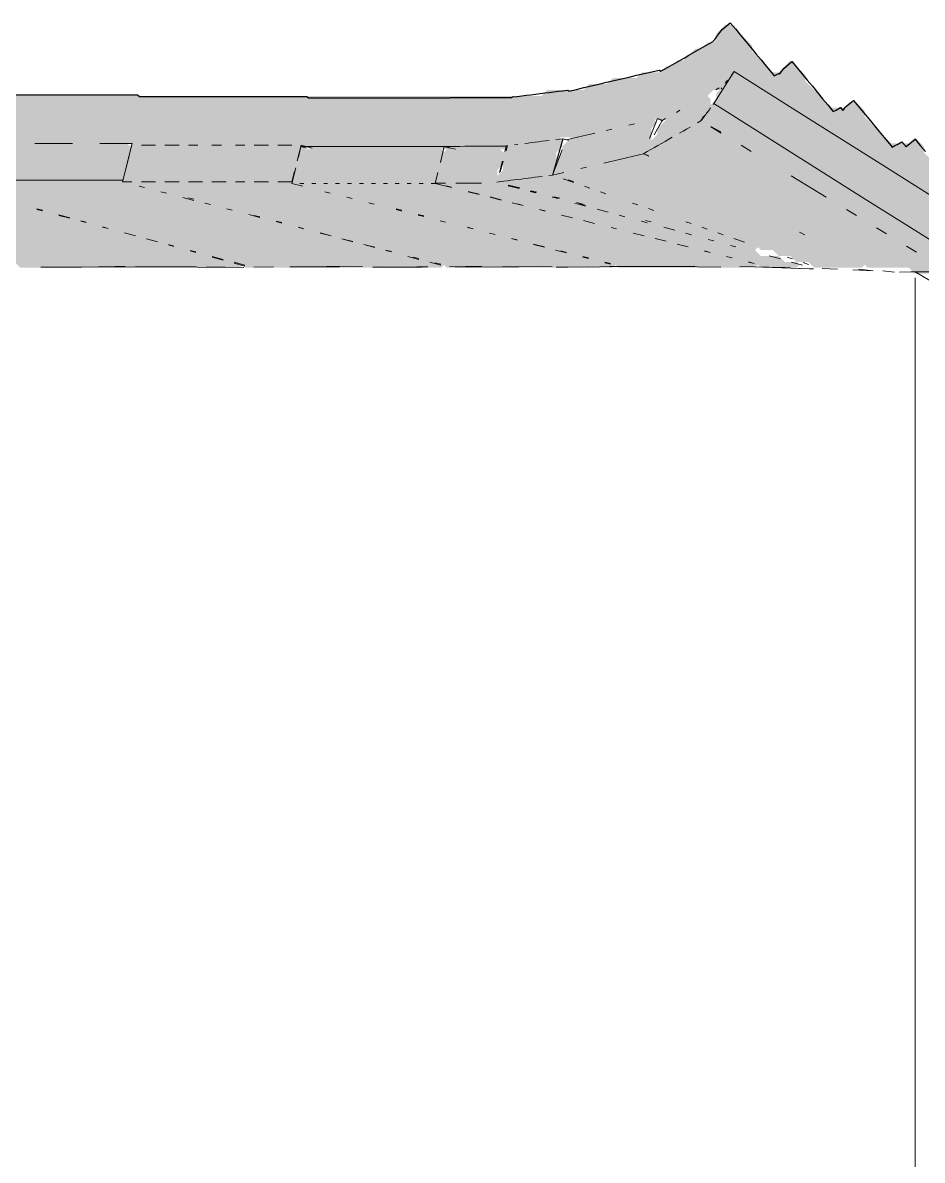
# Model space of a CAD drawing. Header units: millimetres. Extents: x 0 to 84100, y 0 to 59400.
# Drawn here: x 43050 to 44568, y 37327 to 39247 of the extents above; entities that cross this region are included whole.
import ezdxf

# ---------------------------------------------------------------- set-up
doc = ezdxf.new("R2010")
doc.units = ezdxf.units.MM
for name, color, linetype, lineweight in [('09_立面の外形', 7, 'Continuous', 30), ('10_見えがかり', 7, 'Continuous', 13), ('12_見えがかり（ガラス）', 5, 'Continuous', 9)]:
    doc.layers.add(name, color=color, linetype=linetype, lineweight=lineweight)

msp = doc.modelspace()

# ---------------------------------------------------------------- hatches: boundary and pattern name
at = {"layer": '10_見えがかり', "true_color": 0xe9dcc4}
h = msp.add_hatch(color=8, dxfattribs=at)
h.paths.add_polyline_path([(44280.3, 39198.1), (44315.3, 39163.1), (44325.3, 39163.1), (44345.3, 39183.1), (44370.3, 39158.1), (44370.3, 39148.1), (44415.3, 39103.1), (44435.3, 39103.1), (44445.3, 39113.1), (44455.3, 39113.1), (44470.3, 39098.1), (44470.3, 39088.1), (44515.3, 39043.1), (44545.3, 39043.1), (44555.3, 39053.1), (44570.3, 39038.1), (44570.3, 39028.1), (44610.3, 38988.1), (44610.3, 38978.1), (44615.3, 38973.1), (44625.3, 38983.1), (44655.3, 38983.1), (44710.3, 38928.1), (44710.3, 38918.1), (44715.3, 38913.1), (44725.3, 38923.1), (44745.3, 38923.1), (44755.3, 38913.1), (44765.3, 38913.1), (44785.3, 38893.1), (44795.3, 38893.1), (44805.3, 38883.1), (44815.3, 38883.1), (44825.3, 38873.1), (44835.3, 38873.1), (44845.3, 38883.1), (44865.3, 38863.1), (44905.3, 38863.1), (44915.3, 38853.1), (44925.3, 38853.1), (44945.3, 38833.1), (44955.3, 38843.1), (44965.3, 38833.1), (45015.3, 38833.1), (45025.3, 38823.1), (45035.3, 38823.1), (45055.3, 38803.1), (45125.3, 38803.1), (45135.3, 38793.1), (45145.3, 38793.1), (45155.3, 38783.1), (45225.3, 38783.1), (45255.3, 38753.1), (45335.3, 38753.1), (45355.3, 38733.1), (45425.3, 38733.1), (45445.3, 38713.1), (45455.3, 38713.1), (45465.3, 38703.1), (45535.3, 38703.1), (45555.3, 38683.1), (45565.3, 38683.1), (45575.3, 38673.1), (45645.3, 38673.1), (45665.3, 38653.1), (45745.3, 38653.1), (45775.3, 38623.1), (45785.3, 38623.1), (45805.3, 38603.1), (45815.3, 38603.1), (45825.3, 38593.1), (45835.3, 38593.1), (45865.3, 38563.1), (45875.3, 38563.1), (46030.3, 38408.1), (46030.3, 38398.1), (46100.3, 38328.1), (46100.3, 38318.1), (46110.3, 38308.1), (46110.3, 38298.1), (46110.3, 38288.1), (46120.3, 38278.1), (46120.3, 38258.1), (46130.3, 38248.1), (46130.3, 38228.1), (46140.3, 38218.1), (46140.3, 38208.1), (46150.3, 38198.1), (46150.3, 38178.1), (46160.3, 38168.1), (46160.3, 38148.1), (46170.3, 38138.1), (46170.3, 38118.1), (46180.3, 38108.1), (46180.3, 38098.1), (46190.3, 38088.1), (46190.3, 38068.1), (46200.3, 38058.1), (46200.3, 38018.1), (46210.3, 38008.1), (46210.3, 37968.1), (46220.3, 37958.1), (46220.3, 37948.1), (46205.3, 37933.1), (46160.3, 37978.1), (46160.3, 37988.1), (46115.3, 38033.1), (46110.3, 38028.1), (46110.3, 38008.1), (46105.3, 38003.1), (46095.3, 38003.1), (46050.3, 38048.1), (46050.3, 38058.1), (46005.3, 38103.1), (46000.3, 38098.1), (46000.3, 38088.1), (46010.3, 38078.1), (46010.3, 38068.1), (46005.3, 38063.1), (45995.3, 38063.1), (45940.3, 38118.1), (45940.3, 38128.1), (45905.3, 38163.1), (45900.3, 38158.1), (45900.3, 38148.1), (45910.3, 38138.1), (45895.3, 38123.1), (45880.3, 38138.1), (45830.3, 38188.1), (45830.3, 38198.1), (45795.3, 38233.1), (45790.3, 38228.1), (45790.3, 38218.1), (45800.3, 38208.1), (45800.3, 38198.1), (45795.3, 38193.1), (45785.3, 38193.1), (45770.3, 38208.1), (45720.3, 38258.1), (45720.3, 38268.1), (45695.3, 38293.1), (45690.3, 38288.1), (45690.3, 38278.1), (45700.3, 38268.1), (45695.3, 38263.1), (45675.3, 38263.1), (45660.3, 38278.1), (45600.3, 38338.1), (45600.3, 38348.1), (45585.3, 38363.1), (45580.3, 38358.1), (45580.3, 38348.1), (45590.3, 38338.1), (45590.3, 38328.1), (45585.3, 38323.1), (45575.3, 38333.1), (45565.3, 38333.1), (45550.3, 38348.1), (45495.3, 38403.1), (45490.3, 38408.1), (45490.3, 38418.1), (45485.3, 38423.1), (45480.3, 38418.1), (45480.3, 38408.1), (45490.3, 38398.1), (45485.3, 38393.1), (45475.3, 38393.1), (45465.3, 38403.1), (45455.3, 38403.1), (45440.3, 38418.1), (45395.3, 38463.1), (45385.3, 38463.1), (45375.3, 38453.1), (45365.3, 38463.1), (45355.3, 38463.1), (45330.3, 38488.1), (45325.3, 38493.1), (45285.3, 38533.1), (45275.3, 38523.1), (45265.3, 38523.1), (45255.3, 38533.1), (45245.3, 38533.1), (45185.3, 38593.1), (45175.3, 38593.1), (45165.3, 38583.1), (45145.3, 38603.1), (45135.3, 38603.1), (45115.3, 38623.1), (45105.3, 38623.1), (45100.3, 38628.1), (45100.3, 38638.1), (45075.3, 38663.1), (45065.3, 38653.1), (45055.3, 38653.1), (45035.3, 38673.1), (45025.3, 38673.1), (45005.3, 38693.1), (44995.3, 38693.1), (44990.3, 38698.1), (44990.3, 38708.1), (44975.3, 38723.1), (44945.3, 38723.1), (44925.3, 38743.1), (44915.3, 38743.1), (44905.3, 38753.1), (44895.3, 38753.1), (44865.3, 38783.1), (44855.3, 38783.1), (44845.3, 38793.1), (44835.3, 38793.1), (44825.3, 38803.1), (44815.3, 38803.1), (44795.3, 38823.1), (44785.3, 38823.1), (44765.3, 38843.1), (44755.3, 38843.1), (44735.3, 38863.1), (44725.3, 38863.1), (44715.3, 38873.1), (44705.3, 38873.1), (44685.3, 38893.1), (44675.3, 38893.1), (44655.3, 38913.1), (44645.3, 38913.1), (44635.3, 38923.1), (44625.3, 38923.1), (44605.3, 38943.1), (44595.3, 38943.1), (44575.3, 38963.1), (44565.3, 38963.1), (44555.3, 38973.1), (44545.3, 38973.1), (44525.3, 38993.1), (44515.3, 38993.1), (44495.3, 39013.1), (44485.3, 39013.1), (44465.3, 39033.1), (44455.3, 39033.1), (44445.3, 39043.1), (44435.3, 39043.1), (44415.3, 39063.1), (44405.3, 39063.1), (44385.3, 39083.1), (44375.3, 39083.1), (44365.3, 39093.1), (44355.3, 39093.1), (44335.3, 39113.1), (44325.3, 39113.1), (44305.3, 39133.1), (44295.3, 39133.1), (44275.3, 39153.1), (44265.3, 39153.1), (44255.3, 39163.1), (44245.3, 39163.1), (44240.3, 39158.1), (44240.3, 39148.1), (44225.3, 39133.1), (44215.3, 39133.1), (44205.3, 39123.1), (44195.3, 39123.1), (44185.3, 39113.1), (44175.3, 39113.1), (44155.3, 39093.1), (44145.3, 39093.1), (44135.3, 39083.1), (44095.3, 39083.1), (44085.3, 39073.1), (44055.3, 39073.1), (44045.3, 39063.1), (44015.3, 39063.1), (44005.3, 39053.1), (43945.3, 39053.1), (43935.3, 39043.1), (43875.3, 39043.1), (43865.3, 39033.1), (43535.3, 39033.1), (43525.3, 39043.1), (42125.3, 39043.1), (42115.3, 39053.1), (41175.3, 39053.1), (41145.3, 39083.1), (41135.3, 39083.1), (41100.3, 39118.1), (41100.3, 39128.1), (41105.3, 39133.1), (42535.3, 39133.1), (42545.3, 39123.1), (43925.3, 39123.1), (43935.3, 39133.1), (43995.3, 39133.1), (44005.3, 39143.1), (44035.3, 39143.1), (44045.3, 39153.1), (44085.3, 39153.1), (44095.3, 39163.1), (44125.3, 39163.1), (44135.3, 39173.1), (44145.3, 39173.1), (44155.3, 39183.1), (44165.3, 39183.1), (44185.3, 39203.1), (44195.3, 39203.1), (44205.3, 39213.1), (44215.3, 39213.1), (44220.3, 39218.1), (44220.3, 39228.1), (44235.3, 39243.1), (44245.3, 39243.1), (44280.3, 39208.1)])
h.paths.add_polyline_path([(45820.3, 38548.1), (45840.3, 38528.1), (45900.3, 38468.1), (45900.3, 38458.1), (45925.3, 38433.1), (45935.3, 38433.1), (45985.3, 38383.1), (45995.3, 38373.1), (46000.3, 38378.1), (45990.3, 38388.1), (45990.3, 38398.1), (45930.3, 38458.1), (45930.3, 38468.1), (45875.3, 38523.1), (45865.3, 38523.1), (45855.3, 38533.1), (45845.3, 38533.1), (45825.3, 38553.1)], flags=0)
h.paths.add_polyline_path([(45755.3, 38553.1), (45750.3, 38548.1), (45750.3, 38538.1), (45775.3, 38513.1), (45785.3, 38513.1), (45885.3, 38413.1), (45895.3, 38403.1), (45900.3, 38408.1), (45890.3, 38418.1), (45890.3, 38428.1), (45765.3, 38553.1)], flags=0)
h.paths.add_polyline_path([(45690.3, 38548.1), (45785.3, 38453.1), (45790.3, 38458.1), (45695.3, 38553.1)], flags=0)
h.paths.add_polyline_path([(45685.3, 38553.1), (45690.3, 38558.1), (45685.3, 38563.1), (45675.3, 38563.1), (45655.3, 38583.1), (45645.3, 38583.1), (45640.3, 38578.1), (45665.3, 38553.1)], flags=0)
at = {"layer": '12_見えがかり（ガラス）', "true_color": 0xdce9f2}
for points in [[(44255.3, 39163.1), (44265.3, 39153.1), (44275.3, 39153.1), (44295.3, 39133.1), (44305.3, 39133.1), (44325.3, 39113.1), (44335.3, 39113.1), (44355.3, 39093.1), (44365.3, 39093.1), (44375.3, 39083.1), (44385.3, 39083.1), (44405.3, 39063.1), (44415.3, 39063.1), (44435.3, 39043.1), (44445.3, 39043.1), (44455.3, 39033.1), (44465.3, 39033.1), (44485.3, 39013.1), (44495.3, 39013.1), (44515.3, 38993.1), (44525.3, 38993.1), (44545.3, 38973.1), (44555.3, 38973.1), (44565.3, 38963.1), (44575.3, 38963.1), (44595.3, 38943.1), (44605.3, 38943.1), (44625.3, 38923.1), (44635.3, 38923.1), (44645.3, 38913.1), (44655.3, 38913.1), (44675.3, 38893.1), (44685.3, 38893.1), (44705.3, 38873.1), (44715.3, 38873.1), (44725.3, 38863.1), (44735.3, 38863.1), (44755.3, 38843.1), (44765.3, 38843.1), (44785.3, 38823.1), (44795.3, 38823.1), (44815.3, 38803.1), (44825.3, 38803.1), (44835.3, 38793.1), (44845.3, 38793.1), (44865.3, 38773.1), (44875.3, 38773.1), (44895.3, 38753.1), (44905.3, 38753.1), (44915.3, 38743.1), (44925.3, 38743.1), (44945.3, 38723.1), (44955.3, 38723.1), (44975.3, 38703.1), (44985.3, 38703.1), (44995.3, 38693.1), (45005.3, 38693.1), (45025.3, 38673.1), (45035.3, 38673.1), (45055.3, 38653.1), (45065.3, 38653.1), (45085.3, 38633.1), (45095.3, 38633.1), (45105.3, 38623.1), (45115.3, 38623.1), (45135.3, 38603.1), (45145.3, 38603.1), (45165.3, 38583.1), (45175.3, 38583.1), (45185.3, 38573.1), (45195.3, 38573.1), (45215.3, 38553.1), (45225.3, 38553.1), (45245.3, 38533.1), (45255.3, 38533.1), (45265.3, 38523.1), (45275.3, 38523.1), (45295.3, 38503.1), (45305.3, 38503.1), (45325.3, 38483.1), (45335.3, 38483.1), (45355.3, 38463.1), (45365.3, 38463.1), (45375.3, 38453.1), (45385.3, 38453.1), (45405.3, 38433.1), (45415.3, 38433.1), (45435.3, 38413.1), (45445.3, 38413.1), (45455.3, 38403.1), (45465.3, 38403.1), (45485.3, 38383.1), (45495.3, 38383.1), (45515.3, 38363.1), (45525.3, 38363.1), (45545.3, 38343.1), (45555.3, 38343.1), (45565.3, 38333.1), (45575.3, 38333.1), (45595.3, 38313.1), (45605.3, 38313.1), (45625.3, 38293.1), (45635.3, 38293.1), (45645.3, 38283.1), (45655.3, 38283.1), (45675.3, 38263.1), (45685.3, 38263.1), (45705.3, 38243.1), (45715.3, 38243.1), (45725.3, 38233.1), (45735.3, 38233.1), (45755.3, 38213.1), (45765.3, 38213.1), (45785.3, 38193.1), (45795.3, 38193.1), (45815.3, 38173.1), (45825.3, 38173.1), (45835.3, 38163.1), (45845.3, 38163.1), (45865.3, 38143.1), (45875.3, 38143.1), (45895.3, 38123.1), (45905.3, 38123.1), (45915.3, 38113.1), (45925.3, 38113.1), (45945.3, 38093.1), (45955.3, 38093.1), (45975.3, 38073.1), (45985.3, 38073.1), (45995.3, 38063.1), (46005.3, 38063.1), (46025.3, 38043.1), (46035.3, 38043.1), (46055.3, 38023.1), (46065.3, 38023.1), (46085.3, 38003.1), (46095.3, 38003.1), (46105.3, 37993.1), (46115.3, 37993.1), (46135.3, 37973.1), (46145.3, 37973.1), (46165.3, 37953.1), (46175.3, 37953.1), (46185.3, 37943.1), (46195.3, 37943.1), (46215.3, 37923.1), (46225.3, 37923.1), (46230.3, 37918.1), (46230.3, 37888.1), (46220.3, 37878.1), (46220.3, 37858.1), (46215.3, 37853.1), (46205.3, 37853.1), (46185.3, 37873.1), (46175.3, 37873.1), (46165.3, 37883.1), (46155.3, 37883.1), (46135.3, 37903.1), (46125.3, 37903.1), (46115.3, 37913.1), (46105.3, 37913.1), (46085.3, 37933.1), (46075.3, 37933.1), (46065.3, 37943.1), (46055.3, 37943.1), (46035.3, 37963.1), (46025.3, 37963.1), (46015.3, 37973.1), (46005.3, 37973.1), (45985.3, 37993.1), (45975.3, 37993.1), (45955.3, 38013.1), (45945.3, 38013.1), (45935.3, 38023.1), (45925.3, 38023.1), (45905.3, 38043.1), (45895.3, 38043.1), (45885.3, 38053.1), (45875.3, 38053.1), (45855.3, 38073.1), (45845.3, 38073.1), (45835.3, 38083.1), (45825.3, 38083.1), (45805.3, 38103.1), (45795.3, 38103.1), (45785.3, 38113.1), (45775.3, 38113.1), (45755.3, 38133.1), (45745.3, 38133.1), (45725.3, 38153.1), (45715.3, 38153.1), (45705.3, 38163.1), (45695.3, 38163.1), (45675.3, 38183.1), (45665.3, 38183.1), (45655.3, 38193.1), (45645.3, 38193.1), (45625.3, 38213.1), (45615.3, 38213.1), (45605.3, 38223.1), (45595.3, 38223.1), (45575.3, 38243.1), (45565.3, 38243.1), (45555.3, 38253.1), (45545.3, 38253.1), (45525.3, 38273.1), (45515.3, 38273.1), (45495.3, 38293.1), (45485.3, 38293.1), (45475.3, 38303.1), (45465.3, 38303.1), (45445.3, 38323.1), (45435.3, 38323.1), (45425.3, 38333.1), (45415.3, 38333.1), (45395.3, 38353.1), (45385.3, 38353.1), (45375.3, 38363.1), (45365.3, 38363.1), (45345.3, 38383.1), (45335.3, 38383.1), (45315.3, 38403.1), (45305.3, 38403.1), (45295.3, 38413.1), (45285.3, 38413.1), (45265.3, 38433.1), (45255.3, 38433.1), (45245.3, 38443.1), (45235.3, 38443.1), (45215.3, 38463.1), (45205.3, 38463.1), (45185.3, 38483.1), (45175.3, 38483.1), (45165.3, 38493.1), (45155.3, 38493.1), (45135.3, 38513.1), (45125.3, 38513.1), (45105.3, 38533.1), (45095.3, 38533.1), (45085.3, 38543.1), (45075.3, 38543.1), (45055.3, 38563.1), (45045.3, 38563.1), (45025.3, 38583.1), (45015.3, 38583.1), (44995.3, 38603.1), (44985.3, 38603.1), (44975.3, 38613.1), (44965.3, 38613.1), (44945.3, 38633.1), (44935.3, 38633.1), (44915.3, 38653.1), (44905.3, 38653.1), (44895.3, 38663.1), (44885.3, 38663.1), (44865.3, 38683.1), (44855.3, 38683.1), (44835.3, 38703.1), (44825.3, 38703.1), (44815.3, 38713.1), (44805.3, 38713.1), (44785.3, 38733.1), (44775.3, 38733.1), (44755.3, 38753.1), (44745.3, 38753.1), (44735.3, 38763.1), (44725.3, 38763.1), (44705.3, 38783.1), (44695.3, 38783.1), (44675.3, 38803.1), (44665.3, 38803.1), (44655.3, 38813.1), (44645.3, 38813.1), (44635.3, 38823.1), (44615.3, 38823.1), (44605.3, 38833.1), (44595.3, 38833.1), (44575.3, 38853.1), (44565.3, 38853.1), (44555.3, 38863.1), (44545.3, 38863.1), (44525.3, 38883.1), (44515.3, 38883.1), (44505.3, 38893.1), (44495.3, 38893.1), (44475.3, 38913.1), (44465.3, 38913.1), (44455.3, 38923.1), (44445.3, 38923.1), (44425.3, 38943.1), (44415.3, 38943.1), (44395.3, 38963.1), (44385.3, 38963.1), (44375.3, 38973.1), (44365.3, 38973.1), (44345.3, 38993.1), (44335.3, 38993.1), (44325.3, 39003.1), (44315.3, 39003.1), (44295.3, 39023.1), (44285.3, 39023.1), (44275.3, 39033.1), (44265.3, 39033.1), (44245.3, 39053.1), (44235.3, 39053.1), (44225.3, 39063.1), (44215.3, 39063.1), (44200.3, 39078.1), (44200.3, 39098.1), (44220.3, 39118.1), (44220.3, 39128.1), (44240.3, 39148.1), (44240.3, 39158.1), (44245.3, 39163.1)], [(44205.3, 39123.1), (44210.3, 39118.1), (44210.3, 39108.1), (44200.3, 39098.1), (44200.3, 39078.1), (44215.3, 39063.1), (44225.3, 39063.1), (44235.3, 39053.1), (44245.3, 39053.1), (44265.3, 39033.1), (44275.3, 39033.1), (44285.3, 39023.1), (44295.3, 39023.1), (44315.3, 39003.1), (44325.3, 39003.1), (44335.3, 38993.1), (44345.3, 38993.1), (44365.3, 38973.1), (44375.3, 38973.1), (44385.3, 38963.1), (44395.3, 38963.1), (44415.3, 38943.1), (44425.3, 38943.1), (44445.3, 38923.1), (44455.3, 38923.1), (44465.3, 38913.1), (44475.3, 38913.1), (44495.3, 38893.1), (44505.3, 38893.1), (44515.3, 38883.1), (44525.3, 38883.1), (44545.3, 38863.1), (44555.3, 38863.1), (44565.3, 38853.1), (44575.3, 38853.1), (44595.3, 38833.1), (44605.3, 38833.1), (44610.3, 38828.1), (44605.3, 38823.1), (44555.3, 38823.1), (44545.3, 38833.1), (44475.3, 38833.1), (44465.3, 38843.1), (44455.3, 38843.1), (44445.3, 38853.1), (44435.3, 38853.1), (44425.3, 38863.1), (44415.3, 38863.1), (44405.3, 38873.1), (44395.3, 38873.1), (44385.3, 38883.1), (44375.3, 38883.1), (44365.3, 38893.1), (44355.3, 38893.1), (44345.3, 38903.1), (44335.3, 38903.1), (44325.3, 38913.1), (44315.3, 38913.1), (44305.3, 38923.1), (44295.3, 38923.1), (44285.3, 38933.1), (44275.3, 38933.1), (44265.3, 38943.1), (44255.3, 38943.1), (44245.3, 38953.1), (44235.3, 38953.1), (44225.3, 38963.1), (44215.3, 38963.1), (44205.3, 38973.1), (44195.3, 38973.1), (44185.3, 38983.1), (44175.3, 38983.1), (44165.3, 38993.1), (44155.3, 38993.1), (44145.3, 39003.1), (44135.3, 39003.1), (44125.3, 39013.1), (44115.3, 39013.1), (44100.3, 39028.1), (44100.3, 39038.1), (44120.3, 39058.1), (44120.3, 39068.1), (44145.3, 39093.1), (44155.3, 39093.1), (44175.3, 39113.1), (44185.3, 39113.1), (44195.3, 39123.1)], [(44115.3, 39083.1), (44120.3, 39078.1), (44110.3, 39068.1), (44110.3, 39048.1), (44100.3, 39038.1), (44100.3, 39028.1), (44115.3, 39013.1), (44125.3, 39013.1), (44135.3, 39003.1), (44145.3, 39003.1), (44155.3, 38993.1), (44165.3, 38993.1), (44175.3, 38983.1), (44185.3, 38983.1), (44195.3, 38973.1), (44205.3, 38973.1), (44215.3, 38963.1), (44225.3, 38963.1), (44235.3, 38953.1), (44245.3, 38953.1), (44255.3, 38943.1), (44265.3, 38943.1), (44275.3, 38933.1), (44285.3, 38933.1), (44295.3, 38923.1), (44305.3, 38923.1), (44315.3, 38913.1), (44325.3, 38913.1), (44335.3, 38903.1), (44345.3, 38903.1), (44355.3, 38893.1), (44365.3, 38893.1), (44375.3, 38883.1), (44385.3, 38883.1), (44395.3, 38873.1), (44405.3, 38873.1), (44415.3, 38863.1), (44425.3, 38863.1), (44435.3, 38853.1), (44445.3, 38853.1), (44455.3, 38843.1), (44465.3, 38843.1), (44470.3, 38838.1), (44465.3, 38833.1), (44385.3, 38833.1), (44375.3, 38843.1), (44355.3, 38843.1), (44345.3, 38853.1), (44325.3, 38853.1), (44315.3, 38863.1), (44295.3, 38863.1), (44285.3, 38873.1), (44265.3, 38873.1), (44255.3, 38883.1), (44235.3, 38883.1), (44225.3, 38893.1), (44205.3, 38893.1), (44195.3, 38903.1), (44185.3, 38903.1), (44175.3, 38913.1), (44155.3, 38913.1), (44145.3, 38923.1), (44125.3, 38923.1), (44115.3, 38933.1), (44095.3, 38933.1), (44085.3, 38943.1), (44065.3, 38943.1), (44055.3, 38953.1), (44035.3, 38953.1), (44025.3, 38963.1), (44005.3, 38963.1), (43995.3, 38973.1), (43985.3, 38973.1), (43975.3, 38983.1), (43955.3, 38983.1), (43950.3, 38988.1), (43950.3, 39018.1), (43960.3, 39028.1), (43960.3, 39038.1), (43975.3, 39053.1), (44005.3, 39053.1), (44015.3, 39063.1), (44045.3, 39063.1), (44055.3, 39073.1), (44085.3, 39073.1), (44095.3, 39083.1)], [(42895.3, 39043.1), (42900.3, 39038.1), (42900.3, 39008.1), (42890.3, 38998.1), (42890.3, 38988.1), (42905.3, 38973.1), (42935.3, 38973.1), (42945.3, 38963.1), (42965.3, 38963.1), (42975.3, 38953.1), (43005.3, 38953.1), (43015.3, 38943.1), (43045.3, 38943.1), (43055.3, 38933.1), (43085.3, 38933.1), (43095.3, 38923.1), (43115.3, 38923.1), (43125.3, 38913.1), (43155.3, 38913.1), (43165.3, 38903.1), (43195.3, 38903.1), (43205.3, 38893.1), (43235.3, 38893.1), (43245.3, 38883.1), (43265.3, 38883.1), (43275.3, 38873.1), (43305.3, 38873.1), (43315.3, 38863.1), (43345.3, 38863.1), (43355.3, 38853.1), (43375.3, 38853.1), (43385.3, 38843.1), (43415.3, 38843.1), (43420.3, 38838.1), (43415.3, 38833.1), (43045.3, 38833.1), (43035.3, 38843.1), (43015.3, 38843.1), (43005.3, 38853.1), (42975.3, 38853.1), (42965.3, 38863.1), (42935.3, 38863.1), (42925.3, 38873.1), (42905.3, 38873.1), (42895.3, 38883.1), (42865.3, 38883.1), (42855.3, 38893.1), (42835.3, 38893.1), (42825.3, 38903.1), (42795.3, 38903.1), (42785.3, 38913.1), (42755.3, 38913.1), (42745.3, 38923.1), (42725.3, 38923.1), (42715.3, 38933.1), (42685.3, 38933.1), (42675.3, 38943.1), (42645.3, 38943.1), (42635.3, 38953.1), (42615.3, 38953.1), (42605.3, 38963.1), (42575.3, 38963.1), (42565.3, 38973.1), (42545.3, 38973.1), (42535.3, 38983.1), (42525.3, 38983.1), (42520.3, 38988.1), (42520.3, 39018.1), (42530.3, 39028.1), (42530.3, 39038.1), (42535.3, 39043.1)], [(43225.3, 39043.1), (43230.3, 39038.1), (43230.3, 39008.1), (43220.3, 38998.1), (43220.3, 38978.1), (43225.3, 38973.1), (43255.3, 38973.1), (43265.3, 38963.1), (43285.3, 38963.1), (43295.3, 38953.1), (43325.3, 38953.1), (43335.3, 38943.1), (43365.3, 38943.1), (43375.3, 38933.1), (43405.3, 38933.1), (43415.3, 38923.1), (43445.3, 38923.1), (43455.3, 38913.1), (43485.3, 38913.1), (43495.3, 38903.1), (43525.3, 38903.1), (43535.3, 38893.1), (43565.3, 38893.1), (43575.3, 38883.1), (43595.3, 38883.1), (43605.3, 38873.1), (43635.3, 38873.1), (43645.3, 38863.1), (43675.3, 38863.1), (43685.3, 38853.1), (43715.3, 38853.1), (43725.3, 38843.1), (43755.3, 38843.1), (43760.3, 38838.1), (43755.3, 38833.1), (43425.3, 38833.1), (43415.3, 38843.1), (43385.3, 38843.1), (43375.3, 38853.1), (43355.3, 38853.1), (43345.3, 38863.1), (43315.3, 38863.1), (43305.3, 38873.1), (43275.3, 38873.1), (43265.3, 38883.1), (43245.3, 38883.1), (43235.3, 38893.1), (43205.3, 38893.1), (43195.3, 38903.1), (43165.3, 38903.1), (43155.3, 38913.1), (43125.3, 38913.1), (43115.3, 38923.1), (43095.3, 38923.1), (43085.3, 38933.1), (43055.3, 38933.1), (43045.3, 38943.1), (43015.3, 38943.1), (43005.3, 38953.1), (42975.3, 38953.1), (42965.3, 38963.1), (42945.3, 38963.1), (42935.3, 38973.1), (42905.3, 38973.1), (42890.3, 38988.1), (42890.3, 38998.1), (42900.3, 39008.1), (42900.3, 39038.1), (42905.3, 39043.1)], [(43525.3, 39043.1), (43530.3, 39038.1), (43510.3, 39018.1), (43510.3, 38988.1), (43500.3, 38978.1), (43505.3, 38973.1), (43525.3, 38973.1), (43535.3, 38963.1), (43565.3, 38963.1), (43575.3, 38953.1), (43605.3, 38953.1), (43615.3, 38943.1), (43645.3, 38943.1), (43655.3, 38933.1), (43685.3, 38933.1), (43695.3, 38923.1), (43725.3, 38923.1), (43735.3, 38913.1), (43765.3, 38913.1), (43775.3, 38903.1), (43805.3, 38903.1), (43815.3, 38893.1), (43845.3, 38893.1), (43855.3, 38883.1), (43885.3, 38883.1), (43895.3, 38873.1), (43925.3, 38873.1), (43935.3, 38863.1), (43965.3, 38863.1), (43975.3, 38853.1), (44005.3, 38853.1), (44015.3, 38843.1), (44045.3, 38843.1), (44050.3, 38838.1), (44045.3, 38833.1), (43765.3, 38833.1), (43755.3, 38843.1), (43725.3, 38843.1), (43715.3, 38853.1), (43685.3, 38853.1), (43675.3, 38863.1), (43645.3, 38863.1), (43635.3, 38873.1), (43605.3, 38873.1), (43595.3, 38883.1), (43575.3, 38883.1), (43565.3, 38893.1), (43535.3, 38893.1), (43525.3, 38903.1), (43495.3, 38903.1), (43485.3, 38913.1), (43455.3, 38913.1), (43445.3, 38923.1), (43415.3, 38923.1), (43405.3, 38933.1), (43375.3, 38933.1), (43365.3, 38943.1), (43335.3, 38943.1), (43325.3, 38953.1), (43295.3, 38953.1), (43285.3, 38963.1), (43265.3, 38963.1), (43255.3, 38973.1), (43225.3, 38973.1), (43220.3, 38978.1), (43220.3, 38998.1), (43230.3, 39008.1), (43230.3, 39038.1), (43235.3, 39043.1)], [(43955.3, 39053.1), (43960.3, 39048.1), (43960.3, 39038.1), (43950.3, 39028.1), (43950.3, 38988.1), (43955.3, 38983.1), (43975.3, 38983.1), (43985.3, 38973.1), (43995.3, 38973.1), (44005.3, 38963.1), (44025.3, 38963.1), (44035.3, 38953.1), (44055.3, 38953.1), (44065.3, 38943.1), (44085.3, 38943.1), (44095.3, 38933.1), (44115.3, 38933.1), (44125.3, 38923.1), (44145.3, 38923.1), (44155.3, 38913.1), (44175.3, 38913.1), (44185.3, 38903.1), (44195.3, 38903.1), (44205.3, 38893.1), (44225.3, 38893.1), (44235.3, 38883.1), (44255.3, 38883.1), (44265.3, 38873.1), (44285.3, 38873.1), (44290.3, 38868.1), (44285.3, 38863.1), (44255.3, 38863.1), (44245.3, 38873.1), (44225.3, 38873.1), (44215.3, 38883.1), (44185.3, 38883.1), (44175.3, 38893.1), (44145.3, 38893.1), (44135.3, 38903.1), (44115.3, 38903.1), (44105.3, 38913.1), (44075.3, 38913.1), (44065.3, 38923.1), (44035.3, 38923.1), (44025.3, 38933.1), (44005.3, 38933.1), (43995.3, 38943.1), (43965.3, 38943.1), (43955.3, 38953.1), (43925.3, 38953.1), (43915.3, 38963.1), (43895.3, 38963.1), (43885.3, 38973.1), (43855.3, 38973.1), (43850.3, 38978.1), (43850.3, 38988.1), (43860.3, 38998.1), (43860.3, 39028.1), (43875.3, 39043.1), (43935.3, 39043.1), (43945.3, 39053.1)], [(43755.3, 39033.1), (43760.3, 39028.1), (43760.3, 39018.1), (43750.3, 39008.1), (43750.3, 38978.1), (43755.3, 38973.1), (43775.3, 38973.1), (43785.3, 38963.1), (43815.3, 38963.1), (43825.3, 38953.1), (43855.3, 38953.1), (43865.3, 38943.1), (43895.3, 38943.1), (43905.3, 38933.1), (43925.3, 38933.1), (43935.3, 38923.1), (43965.3, 38923.1), (43975.3, 38913.1), (44005.3, 38913.1), (44015.3, 38903.1), (44045.3, 38903.1), (44055.3, 38893.1), (44085.3, 38893.1), (44095.3, 38883.1), (44125.3, 38883.1), (44135.3, 38873.1), (44165.3, 38873.1), (44175.3, 38863.1), (44205.3, 38863.1), (44215.3, 38853.1), (44245.3, 38853.1), (44255.3, 38843.1), (44285.3, 38843.1), (44290.3, 38838.1), (44285.3, 38833.1), (44055.3, 38833.1), (44045.3, 38843.1), (44015.3, 38843.1), (44005.3, 38853.1), (43975.3, 38853.1), (43965.3, 38863.1), (43935.3, 38863.1), (43925.3, 38873.1), (43895.3, 38873.1), (43885.3, 38883.1), (43855.3, 38883.1), (43845.3, 38893.1), (43815.3, 38893.1), (43805.3, 38903.1), (43775.3, 38903.1), (43765.3, 38913.1), (43735.3, 38913.1), (43725.3, 38923.1), (43695.3, 38923.1), (43685.3, 38933.1), (43655.3, 38933.1), (43645.3, 38943.1), (43615.3, 38943.1), (43605.3, 38953.1), (43575.3, 38953.1), (43565.3, 38963.1), (43535.3, 38963.1), (43525.3, 38973.1), (43505.3, 38973.1), (43500.3, 38978.1), (43510.3, 38988.1), (43510.3, 39018.1), (43525.3, 39033.1)], [(43855.3, 39033.1), (43860.3, 39028.1), (43860.3, 39008.1), (43850.3, 38998.1), (43850.3, 38978.1), (43855.3, 38973.1), (43885.3, 38973.1), (43895.3, 38963.1), (43915.3, 38963.1), (43925.3, 38953.1), (43955.3, 38953.1), (43965.3, 38943.1), (43995.3, 38943.1), (44005.3, 38933.1), (44025.3, 38933.1), (44035.3, 38923.1), (44065.3, 38923.1), (44075.3, 38913.1), (44105.3, 38913.1), (44115.3, 38903.1), (44135.3, 38903.1), (44145.3, 38893.1), (44175.3, 38893.1), (44185.3, 38883.1), (44215.3, 38883.1), (44225.3, 38873.1), (44245.3, 38873.1), (44255.3, 38863.1), (44285.3, 38863.1), (44295.3, 38853.1), (44325.3, 38853.1), (44335.3, 38843.1), (44355.3, 38843.1), (44360.3, 38838.1), (44355.3, 38833.1), (44295.3, 38833.1), (44285.3, 38843.1), (44255.3, 38843.1), (44245.3, 38853.1), (44215.3, 38853.1), (44205.3, 38863.1), (44175.3, 38863.1), (44165.3, 38873.1), (44135.3, 38873.1), (44125.3, 38883.1), (44095.3, 38883.1), (44085.3, 38893.1), (44055.3, 38893.1), (44045.3, 38903.1), (44015.3, 38903.1), (44005.3, 38913.1), (43975.3, 38913.1), (43965.3, 38923.1), (43935.3, 38923.1), (43925.3, 38933.1), (43905.3, 38933.1), (43895.3, 38943.1), (43865.3, 38943.1), (43855.3, 38953.1), (43825.3, 38953.1), (43815.3, 38963.1), (43785.3, 38963.1), (43775.3, 38973.1), (43755.3, 38973.1), (43750.3, 38978.1), (43750.3, 39008.1), (43760.3, 39018.1), (43760.3, 39028.1), (43765.3, 39033.1)]]:
    msp.add_hatch(color=8, dxfattribs=at).paths.add_polyline_path(points)

# ---------------------------------------------------------------- linework, layer by layer
at = {"layer": '09_立面の外形'}
msp.add_lwpolyline([(43024.2, 39125), (43051.5, 39125), (43078.9, 39125), (43133.6, 39125), (43161, 39125), (43188.3, 39125), (43215.7, 39125), (43243.1, 39125), (43246.3, 39122.2), (43267.8, 39122.2), (43291.5, 39122.2), (43315.2, 39122.2), (43338.9, 39122.2), (43410.1, 39122.2), (43433.9, 39122.2), (43457.6, 39122.2), (43481.3, 39122.2), (43528.8, 39122.2), (43531.8, 39119.7), (43549.7, 39119.7), (43569.8, 39119.7), (43589.8, 39119.7), (43609.9, 39119.7), (43630, 39119.7), (43650.1, 39119.7), (43670.2, 39119.7), (43690.3, 39119.7), (43710.3, 39119.7), (43730.4, 39119.8), (43770.9, 39119.8), (43771.3, 39120.3), (43780, 39120.3), (43797.3, 39120.3), (43805.9, 39120.3), (43814.6, 39120.3), (43823.2, 39120.3), (43831.9, 39120.3), (43840.5, 39120.3), (43849.2, 39120.4), (43857.8, 39120.4), (43866.5, 39120.4), (43874.6, 39120.4), (43875.8, 39121.8), (43876.1, 39121.6), (43876.2, 39121.6), (43876.4, 39121.4), (43884.1, 39122.4), (43891.8, 39123.3), (43899.5, 39124.3), (43907.2, 39125.2), (43914.9, 39126.2), (43922.7, 39127.1), (43930.4, 39128.1), (43938.1, 39129), (43953.5, 39131), (43961.2, 39131.9), (43969.2, 39132.9), (43971.1, 39131.3), (43983.8, 39134.2), (43996.5, 39137.2), (44009.2, 39140.2), (44021.9, 39143.1), (44034.6, 39146.1), (44047.4, 39149), (44060.1, 39152), (44072.8, 39155), (44085.5, 39157.9), (44111, 39163.8), (44123.8, 39166.8), (44126.1, 39164.6), (44133.6, 39168.8), (44157.6, 39182.5), (44165.5, 39187), (44173.5, 39191.6), (44181.5, 39196.1), (44189.5, 39200.7), (44197.5, 39205.2), (44213.5, 39214.3), (44214.9, 39215.1), (44215.5, 39215.9), (44217.3, 39218.3), (44219.1, 39220.7), (44220.9, 39223.1), (44222.7, 39225.5), (44224.4, 39227.9), (44226.2, 39230.3), (44228, 39232.7), (44229.8, 39235.1), (44243.6, 39246.6), (44252.3, 39236.1), (44261, 39225.7), (44269.6, 39215.2), (44278.3, 39204.8), (44286.9, 39194.3), (44295.6, 39183.8), (44304.2, 39173.4), (44312.9, 39162.9), (44317.9, 39156.9), (44325.4, 39161.1), (44326.5, 39159.9), (44330.4, 39165.1), (44332.1, 39167.3), (44333.8, 39169.6), (44347.6, 39181.1), (44356.3, 39170.6), (44373.6, 39149.7), (44382.2, 39139.3), (44390.9, 39128.8), (44399.5, 39118.3), (44408.2, 39107.9), (44417.5, 39096.7), (44422.2, 39099.3), (44429.4, 39103.3), (44433.6, 39098.6), (44436.1, 39101.9), (44437.7, 39104.1), (44451.6, 39115.6), (44460.2, 39105.1), (44477.5, 39084.2), (44494.8, 39063.3), (44503.5, 39052.8), (44512.2, 39042.4), (44517, 39036.5), (44519.9, 39038.1), (44526.6, 39041.8), (44533.3, 39045.6), (44540.4, 39037.5), (44555.5, 39050.1), (44564.2, 39039.6), (44572.8, 39029.1)], dxfattribs=at)
at = {"layer": '10_見えがかり'}
for points in [[(43024.2, 39125), (43051.5, 39125), (43078.9, 39125), (43133.6, 39125), (43161, 39125), (43188.3, 39125), (43215.7, 39125), (43243.1, 39125), (43246.3, 39122.2), (43267.8, 39122.2), (43291.5, 39122.2), (43315.2, 39122.2), (43338.9, 39122.2), (43362.7, 39122.2), (43410.1, 39122.2), (43433.9, 39122.2), (43457.6, 39122.2), (43481.3, 39122.2), (43528.8, 39122.2), (43531.8, 39119.7), (43549.7, 39119.7), (43569.8, 39119.7), (43589.8, 39119.7), (43609.9, 39119.7), (43630, 39119.7), (43650.1, 39119.7), (43670.2, 39119.7), (43690.3, 39119.7), (43710.3, 39119.7), (43730.4, 39119.8), (43770.9, 39119.8), (43771.3, 39120.3), (43780, 39120.3), (43788.6, 39120.3), (43797.3, 39120.3), (43805.9, 39120.3), (43814.6, 39120.3), (43823.2, 39120.3), (43831.9, 39120.3), (43840.5, 39120.3), (43849.2, 39120.4), (43857.8, 39120.4), (43866.5, 39120.4), (43874.6, 39120.4), (43875.8, 39121.8), (43876.1, 39121.6), (43876.2, 39121.6), (43876.4, 39121.4), (43884.1, 39122.4), (43891.8, 39123.3), (43899.5, 39124.3), (43907.2, 39125.2), (43914.9, 39126.2), (43922.7, 39127.1), (43930.4, 39128.1), (43938.1, 39129), (43953.5, 39131), (43961.2, 39131.9), (43968.9, 39132.9), (43969.4, 39132.4), (43969.5, 39132.6), (43971.1, 39131.3), (43983.8, 39134.2), (43996.5, 39137.2), (44009.2, 39140.2), (44021.9, 39143.1), (44034.6, 39146.1), (44047.4, 39149), (44060.1, 39152), (44072.8, 39155), (44085.5, 39157.9), (44098.2, 39160.9), (44111, 39163.8), (44123.7, 39166.8), (44124.1, 39166.4), (44124.2, 39166.4), (44126.1, 39164.6), (44133.6, 39168.8), (44157.6, 39182.5), (44165.5, 39187), (44173.5, 39191.6), (44181.5, 39196.1), (44189.5, 39200.7), (44197.5, 39205.2), (44213.5, 39214.3), (44214.9, 39215.1), (44215.5, 39215.9), (44217.3, 39218.3), (44219.1, 39220.7), (44220.9, 39223.1), (44222.7, 39225.5), (44224.4, 39227.9), (44226.2, 39230.3), (44228, 39232.7), (44229.8, 39235.1), (44243.6, 39246.6), (44252.3, 39236.1), (44261, 39225.7), (44269.6, 39215.2), (44278.3, 39204.8), (44286.9, 39194.3), (44295.6, 39183.8), (44304.2, 39173.4), (44312.9, 39162.9), (44317.9, 39156.9), (44325.4, 39161.1), (44326.5, 39159.9), (44327, 39160.5), (44328.7, 39162.8), (44330.4, 39165.1), (44332.1, 39167.3), (44333.8, 39169.6), (44347.6, 39181.1), (44356.3, 39170.6), (44364.9, 39160.2), (44373.6, 39149.7), (44382.2, 39139.3), (44390.9, 39128.8), (44399.5, 39118.3), (44408.2, 39107.9), (44416.9, 39097.4), (44417.5, 39096.7), (44422.2, 39099.3), (44429.4, 39103.3), (44433.6, 39098.6), (44434.5, 39099.8), (44436.1, 39101.9), (44437.7, 39104.1), (44451.6, 39115.6), (44460.2, 39105.1), (44468.9, 39094.7), (44477.5, 39084.2), (44494.8, 39063.3), (44503.5, 39052.8), (44512.2, 39042.4), (44517, 39036.5), (44519.9, 39038.1), (44526.6, 39041.8), (44533.3, 39045.6), (44540.7, 39037.2), (44541.7, 39038.6), (44555.5, 39050.1), (44564.2, 39039.6), (44572.8, 39029.1)], [(43080.3, 38834.2), (43149.4, 38834)], [(43149.4, 38834), (43205, 38835.2)], [(43149.4, 38834), (43266.1, 38834.7)], [(43205, 38835.2), (43222.4, 38835.1)], [(43239.9, 38834.9), (43266.1, 38834.7)], [(43266.1, 38834.7), (43341.9, 38834.7)], [(43266.1, 38834.7), (43422.6, 38833.8)], [(43359.9, 38834.5), (43422.6, 38833.8)], [(43439.3, 38834.1), (43472.6, 38834.7)], [(43500.3, 38834.7), (43528, 38834.7)], [(43528, 38834.7), (43595.8, 38835.6)], [(43528, 38834.7), (43584.1, 38834.5)], [(43623, 38835.1), (43595.8, 38835.6)], [(43640.3, 38834.3), (43668.4, 38834.2)], [(43668.4, 38834.2), (43650.3, 38834.5)], [(43668.4, 38834.2), (43714.8, 38834.6)], [(43668.4, 38834.2), (43723.8, 38834.2)], [(43733.2, 38834.5), (43714.8, 38834.6)], [(43769.7, 38834.5), (43823.5, 38835.8)], [(43780.1, 38834.4), (43886.7, 38835)], [(43859.6, 38835.4), (43886.7, 38835)], [(43886.7, 38835), (43925.5, 38835.1)], [(43925.5, 38835.1), (43943, 38834.8)], [(43949.5, 38834.4), (43969.2, 38834.4)], [(43960.4, 38834.5), (43969.2, 38834.4)], [(43969.2, 38834.4), (44077.4, 38835.5)], [(43969.2, 38834.4), (44003.8, 38835)], [(44077.4, 38835.5), (44039.9, 38835.4)], [(44057.7, 38835.4), (44077.4, 38835.5)], [(44069.3, 38835.3), (44148.5, 38835.4)], [(44077.4, 38835.5), (44094, 38835.8)], [(44148.5, 38835.4), (44120.1, 38835.9)], [(44148.5, 38835.4), (44183.7, 38836.1)], [(44148.5, 38835.4), (44227.4, 38834.1)], [(44259.9, 38835), (44269.5, 38835.1)], [(44269.5, 38835.1), (44299.2, 38834.2)], [(44309, 38834), (44299.2, 38834.2)], [(44299.2, 38834.2), (44336.2, 38833.4)], [(44299.2, 38834.2), (44377.1, 38831.4)], [(44336.2, 38833.4), (44344.4, 38833)], [(44360.7, 38832.2), (44377.1, 38831.4)], [(44377.1, 38831.4), (44384.3, 38831.5)], [(44398.7, 38831.8), (44424.4, 38831)], [(44450.2, 38829.8), (44484.6, 38828.1)], [(44460.6, 38830.9), (44484.6, 38828.1)], [(44501, 38827.8), (44520.7, 38825.7)], [(44555.4, 38826.3), (44529.4, 38825.9)], [(44555.4, 38826.3), (44548.3, 38826.5)], [(44555.4, 38826.3), (44621.6, 38826.4)], [(46215, 37846.1), (44555.4, 38826.3)], [(44555.4, 35199.3), (44555.4, 38816.3)]]:
    msp.add_lwpolyline(points, dxfattribs=at)
at = {"layer": '12_見えがかり（ガラス）'}
for points in [[(44249.9, 39164.3), (44215.9, 39110.2)], [(44247.2, 39160.6), (44245.8, 39158.8)], [(44248.5, 39162.5), (44247.2, 39160.6)], [(44249.9, 39164.3), (44248.5, 39162.5)], [(44375.5, 39085.2), (44249.9, 39164.3)], [(44225.1, 39136.9), (44219.1, 39133.5)], [(44229.5, 39137), (44228.1, 39135.1)], [(44236.3, 39146.1), (44234.9, 39144.2)], [(44237.6, 39147.9), (44236.3, 39146.1)], [(44239, 39149.7), (44237.6, 39147.9)], [(44158.6, 39098.9), (44152.6, 39095.4)], [(44205, 39095.6), (44203.6, 39093.8)], [(44206.4, 39097.4), (44205, 39095.6)], [(44207.7, 39099.2), (44206.4, 39097.4)], [(44209.1, 39101.1), (44207.7, 39099.2)], [(44210.4, 39102.9), (44209.1, 39101.1)], [(44215.9, 39110.2), (44214.5, 39108.3)], [(44341.4, 39031), (44215.9, 39110.2)], [(44082.2, 39076.1), (44072.6, 39073.9)], [(44120.7, 39085.2), (44107.3, 39051.2)], [(44120.9, 39084.9), (44107.4, 39051)], [(44128.4, 39081.6), (44115.1, 39057.6)], [(44129.6, 39081.7), (44120.7, 39085.2)], [(44129.7, 39080.5), (44120.9, 39084.9)], [(44120.9, 39084.9), (44129.9, 39081.4)], [(44134.4, 39085), (44128.4, 39081.6)], [(44194.1, 39081), (44188.1, 39077.6)], [(44198.5, 39089), (44194.1, 39081)], [(44198.5, 39088.9), (44194.1, 39081)], [(44199, 39088.7), (44194.1, 39081)], [(44195.5, 39082.8), (44194.1, 39081)], [(44196.8, 39084.7), (44195.5, 39082.8)], [(44198.2, 39086.5), (44196.8, 39084.7)], [(44199.6, 39088.3), (44198.2, 39086.5)], [(44200.9, 39090.1), (44199.6, 39088.3)], [(44202.3, 39091.9), (44200.9, 39090.1)], [(44203.6, 39093.8), (44202.3, 39091.9)], [(44501, 39006), (44375.5, 39085.2)], [(44005.2, 39058), (43995.6, 39055.8)], [(44014.8, 39060.3), (44005.2, 39058)], [(44043.7, 39067.1), (44034.1, 39064.8)], [(44163.9, 39063.7), (44157.8, 39060.2)], [(44169.9, 39067.2), (44163.9, 39063.7)], [(44176, 39070.6), (44169.9, 39067.2)], [(44210.9, 39071.7), (44227.6, 39062.4)], [(44227.6, 39062.4), (44210.9, 39071.7)], [(44211, 39070.7), (44228, 39060.4)], [(44228, 39060.4), (44211, 39070.7)], [(43097.1, 39042.8), (43069.7, 39042.8)], [(43124.6, 39042.8), (43097.1, 39042.8)], [(43133.7, 39042.8), (43124.6, 39042.8)], [(43206.9, 39042.8), (43179.5, 39042.8)], [(43234.4, 39042.8), (43206.9, 39042.8)], [(43234.4, 39042.8), (43222.7, 38998.6)], [(43257.7, 39040), (43249.8, 39040)], [(43273.6, 39040), (43257.7, 39040)], [(43305.3, 39040), (43289.5, 39040)], [(43313.3, 39040), (43305.3, 39040)], [(43345, 39040), (43329.1, 39040)], [(43376.7, 39040), (43368.8, 39040)], [(43384.7, 39040), (43376.7, 39040)], [(43424.4, 39040), (43408.5, 39040)], [(43448.2, 39040), (43440.2, 39040)], [(43464, 39040), (43448.2, 39040)], [(43495.8, 39040), (43479.9, 39040)], [(43503.7, 39040), (43495.8, 39040)], [(43519.6, 39040), (43512.8, 39013.5)], [(43519.1, 39037.5), (43514.7, 39019.7)], [(43539.3, 39037.5), (43519.1, 39037.5)], [(43519.1, 39037.5), (43528.4, 39035.1)], [(43538.1, 39035.2), (43519.6, 39040)], [(43559.4, 39037.5), (43539.3, 39037.5)], [(43579.6, 39037.5), (43559.4, 39037.5)], [(43599.7, 39037.5), (43579.6, 39037.5)], [(43619.9, 39037.5), (43599.7, 39037.5)], [(43640, 39037.5), (43619.9, 39037.5)], [(43660.2, 39037.5), (43640, 39037.5)], [(43680.3, 39037.5), (43660.2, 39037.5)], [(43700.5, 39037.5), (43680.3, 39037.5)], [(43720.6, 39037.5), (43700.5, 39037.5)], [(43740.8, 39037.5), (43720.6, 39037.5)], [(43760.9, 39037.5), (43740.8, 39037.5)], [(43760.9, 39037.5), (43754.3, 39010.9)], [(43761, 39038), (43754.4, 39011.4)], [(43770.2, 39035.2), (43760.9, 39037.5)], [(43769.7, 39038), (43761, 39038)], [(43761, 39038), (43779.6, 39033.3)], [(43778.4, 39038), (43769.7, 39038)], [(43787.2, 39038), (43778.4, 39038)], [(43795.9, 39038.1), (43787.2, 39038)], [(43804.6, 39038.1), (43795.9, 39038.1)], [(43813.3, 39038.1), (43804.6, 39038.1)], [(43822, 39038.1), (43813.3, 39038.1)], [(43830.7, 39038.1), (43822, 39038.1)], [(43839.4, 39038.1), (43830.7, 39038.1)], [(43848.1, 39038.1), (43839.4, 39038.1)], [(43856.8, 39038.1), (43848.1, 39038.1)], [(43865.5, 39038.1), (43856.8, 39038.1)], [(43865.5, 39038.1), (43863.3, 39029.3)], [(43865.9, 39039.7), (43863.6, 39030.9)], [(43867.7, 39039.3), (43865.1, 39030.5)], [(43885.2, 39041.4), (43879.3, 39040.7)], [(43902.7, 39043.6), (43896.9, 39042.9)], [(43908.5, 39044.3), (43902.7, 39043.6)], [(43914.4, 39045.1), (43908.5, 39044.3)], [(43920.2, 39045.8), (43914.4, 39045.1)], [(43926.1, 39046.5), (43920.2, 39045.8)], [(43931.9, 39047.2), (43926.1, 39046.5)], [(43937.7, 39048), (43931.9, 39047.2)], [(43961.1, 39050.9), (43943.4, 38989.4)], [(43961.3, 39050.8), (43943.4, 38989.4)], [(43955.3, 39050.2), (43949.4, 39049.4)], [(43961.1, 39050.9), (43955.3, 39050.2)], [(43970.1, 39048.3), (43961.1, 39050.9)], [(43961.3, 39050.8), (43970.3, 39048.2)], [(43976.3, 39051.2), (43966.7, 39049)], [(43986, 39053.5), (43976.3, 39051.2)], [(43995.6, 39055.8), (43986, 39053.5)], [(44121.5, 39039.5), (44115.5, 39036)], [(44127.6, 39042.9), (44121.5, 39039.5)], [(44133.6, 39046.4), (44127.6, 39042.9)], [(44139.7, 39049.9), (44133.6, 39046.4)], [(44145.7, 39053.3), (44139.7, 39049.9)], [(44261.8, 39039.8), (44278.7, 39029.5)], [(44278.7, 39029.5), (44261.8, 39039.8)], [(43229.4, 39022.3), (43218, 38978)], [(43960.1, 39031.9), (43943.4, 38989.4)], [(44068.5, 39018.8), (44058.9, 39016.6)], [(44078.1, 39021.1), (44068.5, 39018.8)], [(44087.7, 39023.4), (44078.1, 39021.1)], [(44097.3, 39025.6), (44087.7, 39023.4)], [(44103.4, 39029.1), (44097.3, 39025.6)], [(44097.3, 39025.6), (44106.1, 39021.2)], [(44106.1, 39021.2), (44097.3, 39025.6)], [(44097.3, 39025.6), (44106.3, 39022.1)], [(44106.3, 39022.1), (44097.3, 39025.6)], [(44109.4, 39032.6), (44103.4, 39029.1)], [(44115.5, 39036), (44109.4, 39032.6)], [(44467, 38951.9), (44341.4, 39031)], [(43510.3, 39002), (43503.7, 38975.4)], [(43858.8, 39011.5), (43854.4, 38993.8)], [(43859.1, 39013.2), (43854.5, 38995.5)], [(43860.1, 39012.9), (43855, 38995.3)], [(44001.1, 39003), (43991.5, 39000.7)], [(44039.6, 39012), (44030, 39009.8)], [(44049.2, 39014.3), (44039.6, 39012)], [(44058.9, 39016.6), (44049.2, 39014.3)], [(44626.6, 38926.9), (44501, 39006)], [(43053.3, 38981), (43025.9, 38981)], [(43080.8, 38981), (43053.3, 38981)], [(43108.2, 38981), (43080.8, 38981)], [(43135.7, 38981), (43108.2, 38981)], [(43163.1, 38981), (43135.7, 38981)], [(43190.6, 38981), (43163.1, 38981)], [(43218, 38981), (43190.6, 38981)], [(43508.2, 38995.8), (43503.7, 38978)], [(43749.9, 38993.7), (43745.5, 38975.9)], [(43749.9, 38993.2), (43745.5, 38975.4)], [(43867.5, 38980), (43861.6, 38979.2)], [(43873.3, 38980.7), (43867.5, 38980)], [(43879.1, 38981.4), (43873.3, 38980.7)], [(43885, 38982.1), (43879.1, 38981.4)], [(43890.8, 38982.9), (43885, 38982.1)], [(43896.7, 38983.6), (43890.8, 38982.9)], [(43902.5, 38984.3), (43896.7, 38983.6)], [(43908.3, 38985), (43902.5, 38984.3)], [(43914.2, 38985.8), (43908.3, 38985)], [(43920, 38986.5), (43914.2, 38985.8)], [(43925.9, 38987.2), (43920, 38986.5)], [(43943.4, 38989.4), (43937.5, 38988.7)], [(43953, 38991.7), (43943.4, 38989.4)], [(43962.6, 38993.9), (43953, 38991.7)], [(43961.4, 38983.1), (43979.4, 38976.8)], [(43979.4, 38976.8), (43961.4, 38983.1)], [(43970.3, 38981.6), (43979.2, 38979)], [(43979.2, 38979), (43970.3, 38981.6)], [(44346.4, 38988.2), (44405.7, 38952.2)], [(44405.7, 38952.2), (44346.4, 38988.2)], [(43233.9, 38978), (43218, 38978)], [(43245.8, 38970.9), (43255.1, 38968.5)], [(43265.7, 38978), (43249.8, 38978)], [(43273.6, 38978), (43265.7, 38978)], [(43282.8, 38961.3), (43292.1, 38958.9)], [(43313.3, 38978), (43289.5, 38978)], [(43337.1, 38978), (43329.1, 38978)], [(43352.9, 38978), (43337.1, 38978)], [(43384.7, 38978), (43368.8, 38978)], [(43392.6, 38978), (43384.7, 38978)], [(43424.3, 38978), (43408.5, 38978)], [(43456.1, 38978), (43440.2, 38978)], [(43464, 38978), (43456.1, 38978)], [(43503.7, 38978), (43479.9, 38978)], [(43503.7, 38975.4), (43522.2, 38970.7)], [(43523.8, 38975.4), (43517.1, 38975.4)], [(43544, 38975.4), (43537.3, 38975.4)], [(43564.1, 38975.4), (43557.4, 38975.4)], [(43559.3, 38961.4), (43568.6, 38959.1)], [(43584.3, 38975.4), (43577.6, 38975.4)], [(43604.4, 38975.4), (43597.7, 38975.4)], [(43624.6, 38975.4), (43617.9, 38975.4)], [(43644.7, 38975.4), (43638, 38975.4)], [(43664.9, 38975.4), (43658.2, 38975.4)], [(43685, 38975.4), (43678.3, 38975.4)], [(43705.2, 38975.4), (43698.5, 38975.4)], [(43725.3, 38975.4), (43718.6, 38975.4)], [(43745.5, 38975.4), (43738.8, 38975.4)], [(43754.2, 38976), (43745.5, 38975.9)], [(43773.3, 38968.4), (43745.5, 38975.4)], [(43762.9, 38976), (43754.2, 38976)], [(43764, 38971.3), (43773.3, 38968.9)], [(43789, 38976), (43780.3, 38976)], [(43797.7, 38976), (43789, 38976)], [(43806.4, 38976), (43797.7, 38976)], [(43801.2, 38961.9), (43819.7, 38957.2)], [(43819.7, 38956.8), (43801.2, 38961.5)], [(43815.1, 38976), (43806.4, 38976)], [(43823.8, 38976), (43815.1, 38976)], [(43855.8, 38978.5), (43849.9, 38977.8)], [(43861.6, 38979.2), (43855.8, 38978.5)], [(43887.1, 38966.7), (43868.5, 38971.4)], [(43868.7, 38972.7), (43887.4, 38967.6)], [(43887.4, 38967.6), (43868.7, 38972.7)], [(43869.2, 38972.8), (43888.5, 38967.9)], [(43914.9, 38959.7), (43905.6, 38962)], [(43906.2, 38962.5), (43915.6, 38960)], [(43915.6, 38960), (43906.2, 38962.5)], [(43907.8, 38962.9), (43917.4, 38960.5)], [(43997.4, 38970.6), (44006.4, 38967.4)], [(44006.4, 38967.4), (43997.4, 38970.6)], [(44024.5, 38961.2), (44033.5, 38958)], [(44033.5, 38958), (44024.5, 38961.2)], [(43319.9, 38951.7), (43338.4, 38946.9)], [(43338.4, 38948.8), (43329.1, 38951.3)], [(43356.9, 38942.1), (43366.2, 38939.7)], [(43596.4, 38952.1), (43605.7, 38949.8)], [(43633.5, 38942.8), (43642.7, 38940.5)], [(43838.3, 38952.6), (43856.9, 38947.9)], [(43856.9, 38947.5), (43838.3, 38952.2)], [(43894, 38938.2), (43875.4, 38942.9)], [(43952.1, 38950.3), (43942.8, 38952.7)], [(43943.7, 38952.3), (43953.1, 38949.8)], [(43953.1, 38949.8), (43943.7, 38952.3)], [(43946.4, 38953), (43956, 38950.6)], [(43981.2, 38942.2), (43999.9, 38937.1)], [(43999.9, 38937.1), (43981.2, 38942.2)], [(43984.9, 38943.1), (43994.6, 38940.7)], [(43998.5, 38938.7), (43989.2, 38941)], [(44078.5, 38942.3), (44087.5, 38939.2)], [(44087.5, 38939.2), (44078.5, 38942.3)], [(44592.6, 38872.8), (44467, 38951.9)], [(43082.7, 38930.3), (43073.5, 38932.8)], [(43073.5, 38931.5), (43082.7, 38929)], [(43128.9, 38917.5), (43110.4, 38922.6)], [(43393.9, 38932.5), (43403.2, 38930.1)], [(43431, 38923), (43449.5, 38918.2)], [(43689.1, 38930.2), (43679.8, 38932.5)], [(43679.8, 38931.2), (43689.1, 38928.9)], [(43726.2, 38920.6), (43716.9, 38923)], [(43716.9, 38921.9), (43726.2, 38919.6)], [(43884.7, 38940.9), (43894, 38938.5)], [(43921.8, 38931.5), (43931.1, 38929.2)], [(43931.1, 38928.9), (43921.8, 38931.3)], [(43958.9, 38922.2), (43977.5, 38917.5)], [(43977.5, 38917.3), (43958.9, 38922)], [(44018.7, 38932), (44037.4, 38926.9)], [(44037.4, 38926.9), (44018.7, 38932)], [(44056.2, 38921.8), (44065.6, 38919.3)], [(44065.6, 38919.3), (44056.2, 38921.8)], [(44105.5, 38932.9), (44114.5, 38929.8)], [(44114.5, 38929.8), (44105.5, 38932.9)], [(44439.5, 38931.6), (44448, 38926.4)], [(44448, 38926.4), (44439.5, 38931.6)], [(44448, 38926.4), (44456.4, 38921.2)], [(44456.4, 38921.2), (44448, 38926.4)], [(43110.4, 38921.6), (43128.9, 38916.7)], [(43156.6, 38909.9), (43147.4, 38912.4)], [(43147.4, 38911.7), (43156.6, 38909.3)], [(43449.5, 38919.2), (43440.2, 38921.6)], [(43486.5, 38909.3), (43477.2, 38911.7)], [(43477.2, 38911), (43486.5, 38908.6)], [(43754, 38912.6), (43763.2, 38910.3)], [(43996.1, 38912.8), (44014.6, 38908.1)], [(44014.6, 38908), (43996.1, 38912.7)], [(44093.7, 38911.6), (44103.1, 38909.1)], [(44103.1, 38909.1), (44093.7, 38911.6)], [(44109.9, 38910.6), (44100.6, 38912.9)], [(44168.6, 38910.9), (44177.6, 38907.8)], [(44177.6, 38907.8), (44168.6, 38910.9)], [(43193.6, 38899.7), (43184.4, 38902.2)], [(43184.4, 38901.8), (43193.6, 38899.4)], [(43239.8, 38887), (43221.3, 38892.1)], [(43221.3, 38891.9), (43239.8, 38887)], [(43523.5, 38899.4), (43514.3, 38901.8)], [(43514.3, 38901.4), (43523.5, 38899)], [(43569.8, 38887), (43551.3, 38892)], [(43551.3, 38891.8), (43569.8, 38887)], [(43809.6, 38899), (43800.3, 38901.4)], [(43800.3, 38901), (43809.6, 38898.7)], [(43846.7, 38889.4), (43837.4, 38891.8)], [(43837.4, 38891.7), (43846.7, 38889.4)], [(44042.5, 38901.1), (44051.7, 38898.8)], [(44051.7, 38898.7), (44042.5, 38901.1)], [(44079.6, 38891.8), (44098.2, 38887.1)], [(44098.2, 38887.1), (44079.6, 38891.8)], [(44131.2, 38901.5), (44149.9, 38896.4)], [(44149.9, 38896.4), (44131.2, 38901.5)], [(44168.7, 38891.3), (44178.1, 38888.7)], [(44178.1, 38888.7), (44168.7, 38891.3)], [(44195.6, 38901.5), (44204.6, 38898.4)], [(44204.6, 38898.4), (44195.6, 38901.5)], [(44222.6, 38892.1), (44231.7, 38889)], [(44231.7, 38889), (44222.6, 38892.1)], [(44360.6, 38893), (44369.3, 38888.6)], [(44369.3, 38888.6), (44360.6, 38893)], [(44490.3, 38900.6), (44507.2, 38890.3)], [(44507.2, 38890.3), (44490.3, 38900.6)], [(43258.3, 38882.1), (43276.8, 38877.1)], [(43276.8, 38876.8), (43258.3, 38881.9)], [(43295.3, 38872.2), (43304.5, 38869.7)], [(43304.5, 38869.2), (43295.3, 38871.7)], [(43588.3, 38882.2), (43606.8, 38877.5)], [(43606.8, 38877.1), (43588.3, 38882.1)], [(43625.3, 38872.7), (43643.9, 38867.9)], [(43643.9, 38867.2), (43625.3, 38872.2)], [(43874.5, 38882.4), (43883.7, 38880.1)], [(43883.7, 38879.9), (43874.5, 38882.3)], [(43911.6, 38873.1), (43930.1, 38868.5)], [(43930.1, 38867.9), (43911.6, 38872.7)], [(44135.3, 38877.8), (44116.7, 38882.5)], [(44116.7, 38882.4), (44135.3, 38877.8)], [(44153.8, 38873.1), (44172.4, 38868.4)], [(44172.4, 38868.5), (44163.1, 38870.9)], [(44206.2, 38881.1), (44215.6, 38878.6)], [(44215.6, 38878.6), (44206.2, 38881.1)], [(44243.7, 38870.9), (44253.1, 38868.4)], [(44253.1, 38868.4), (44243.7, 38870.9)], [(44249.7, 38882.7), (44267.7, 38876.4)], [(44267.7, 38876.4), (44249.7, 38882.7)], [(44541.1, 38869.7), (44558, 38859.4)], [(44558, 38859.4), (44541.1, 38869.7)], [(43332.2, 38862.3), (43341.5, 38859.8)], [(43341.5, 38859), (43332.2, 38861.5)], [(43369.2, 38852.4), (43387.7, 38847.4)], [(43387.7, 38846.2), (43369.2, 38851.3)], [(43662.4, 38863.1), (43671.6, 38860.7)], [(43671.6, 38859.8), (43662.4, 38862.3)], [(43717.9, 38847.4), (43699.4, 38852.4)], [(43708.7, 38851.1), (43717.9, 38848.7)], [(43967.2, 38858.3), (43948.6, 38863.1)], [(43957.9, 38861.5), (43967.2, 38859.2)], [(43995, 38852.2), (44004.3, 38849.9)], [(44004.3, 38848.7), (43995, 38851.1)], [(44209.5, 38859.2), (44200.2, 38861.6)], [(44200.2, 38861.4), (44209.5, 38859.1)], [(44246.6, 38849.9), (44237.4, 38852.3)], [(44237.4, 38852), (44246.6, 38849.7)], [(44309.3, 38853.1), (44328.1, 38848)], [(44328.1, 38848), (44309.3, 38853.1)], [(44339.8, 38851.3), (44348.8, 38848.1)], [(44348.8, 38848.1), (44339.8, 38851.3)], [(43406.2, 38842.5), (43424.6, 38837.5)], [(43424.6, 38836.1), (43406.2, 38841.1)], [(43754.9, 38837.6), (43736.4, 38842.5)], [(43745.7, 38841.5), (43754.9, 38839.1)], [(44032.1, 38842.9), (44041.3, 38840.6)], [(44041.3, 38839.1), (44032.1, 38841.5)], [(44283.8, 38840.6), (44274.5, 38843)], [(44274.5, 38842.7), (44283.8, 38840.4)], [(44346.8, 38842.9), (44365.6, 38837.8)], [(44365.6, 38837.8), (44346.8, 38842.9)], [(44366.8, 38841.9), (44375.8, 38838.7)], [(44375.8, 38838.7), (44366.8, 38841.9)]]:
    msp.add_lwpolyline(points, dxfattribs=at)

doc.saveas('drawing.dxf')
